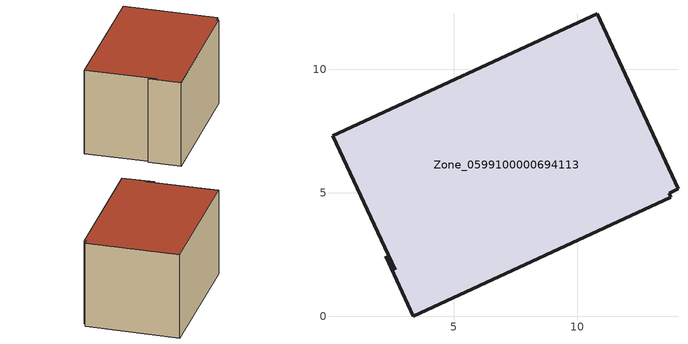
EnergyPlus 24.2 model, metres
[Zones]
Zone_0599100000694113
 floor ground (C_G): 13.72,4.99 13.79,4.82 3.36,0 2.23,2.43 2.63,1.89 0.08,7.3 10.8,12.25 14.08,5.16 z0
 wall outside (C_F): 13.79,4.82 13.72,4.99 14.08,5.16 10.8,12.25 0.08,7.3 2.63,1.89 2.23,2.43 3.36,0 13.79,4.82 z0:7.42
 roof outside (C_R): 10.8,12.25 0.08,7.3 2.63,1.89 2.23,2.43 3.36,0 13.79,4.82 13.72,4.99 14.08,5.16 z7.42
[BUILDING]
Pand.0599100000694113: North Axis=0; Terrain=City; Loads Convergence Tolerance Value=0.04; Temperature Convergence Tolerance Value=0.4; Solar Distribution=FullExterior; Maximum Number of Warmup Days=25; Minimum Number of Warmup Days=1
[Site:Location]
Rotterdam.The.Hague.AP_ZH_NLD Design_Conditions: Latitude=51.96; Longitude=4.45; Time Zone=1; Elevation=-4.5
[SITE:GROUNDTEMPERATURE:BUILDINGSURFACE]
18, 18, 18, 18, 18, 18, 18, 18, 18, 18, 18, 18
[MATERIAL] Thermal Absorptance=0.9; Solar Absorptance=0.7; Visible Absorptance=0.7
Name | Roughness | Thickness | Conductivity | Density | Specific Heat
G.D.1965-1974 | MediumSmooth | 0.15 | 0.882353 | 540 | 1210
F.D.1965-1974 | Rough | 0.3 | 0.697674 | 1920 | 840
R.D.1965-1974 | MediumRough | 0.2 | 0.232558 | 1500 | 1000
[CONSTRUCTION]
C_G: G.D.1965-1974
C_F: F.D.1965-1974
C_R: R.D.1965-1974
[ZONE]
Zone_0599100000694113: Type=1; Multiplier=1; Ceiling Height=Autocalculate; Volume=Autocalculate; Floor Area=autocalculate; Part of Total Floor Area=Yes
[ZONEINFILTRATION:DESIGNFLOWRATE]
Infil_Zone_0599100000694113: Zone or ZoneList or Space or SpaceList=Zone_0599100000694113; Schedule=AlwaysOn; Design Flow Rate Calculation Method=Flow/Area; Flow Rate per Floor Area=0.0042; Constant Term Coefficient=1; Temperature Term Coefficient=0; Velocity Term Coefficient=0; Velocity Squared Term Coefficient=0
[HVACTEMPLATE:ZONE:IDEALLOADSAIRSYSTEM]
Zone_0599100000694113: Maximum Heating Supply Air Temperature=50; Minimum Cooling Supply Air Temperature=13; Maximum Heating Supply Air Humidity Ratio=0.0156; Minimum Cooling Supply Air Humidity Ratio=0.0077; Heating Limit=NoLimit; Cooling Limit=NoLimit; Dehumidification Control Type=ConstantSensibleHeatRatio; Cooling Sensible Heat Ratio=0.7; Dehumidification Setpoint=60; Humidification Control Type=None; Humidification Setpoint=30; Outdoor Air Method=None; Outdoor Air Flow Rate per Person=0.00944; Outdoor Air Flow Rate per Zone Floor Area=0; Outdoor Air Flow Rate per Zone=0; Demand Controlled Ventilation Type=None; Outdoor Air Economizer Type=NoEconomizer; Heat Recovery Type=None; Sensible Heat Recovery Effectiveness=0.7; Latent Heat Recovery Effectiveness=0.65
[ZONECONTROL:THERMOSTAT]
ThermostatControl_Zone_0599100000694113: Zone or ZoneList=Zone_0599100000694113; Control Type Schedule=DualSetpointControlType; Control 1=Thermostat_Zone_0599100000694113; Temperature Difference Between Cutout And Setpoint=0
[THERMOSTATSETPOINT:DUALSETPOINT]
Thermostat_Zone_0599100000694113: Heating Setpoint Temperature Schedule=HeatingSetpoint_Zone_0599100000694113; Cooling Setpoint Temperature Schedule=CoolingSetpoint_Zone_0599100000694113
[SCHEDULE:COMPACT]
HeatingSetpoint_Zone_0599100000694113: Through: 12/31, For: AllDays, Until: 24:00, 21
CoolingSetpoint_Zone_0599100000694113: Through: 12/31, For: AllDays, Until: 24:00, 24
DualSetpointControlType: Through: 12/31, For: AllDays, Until: 24:00, 4
AlwaysOn: Through: 12/31, For: AllDays, Until: 24:00, 1
